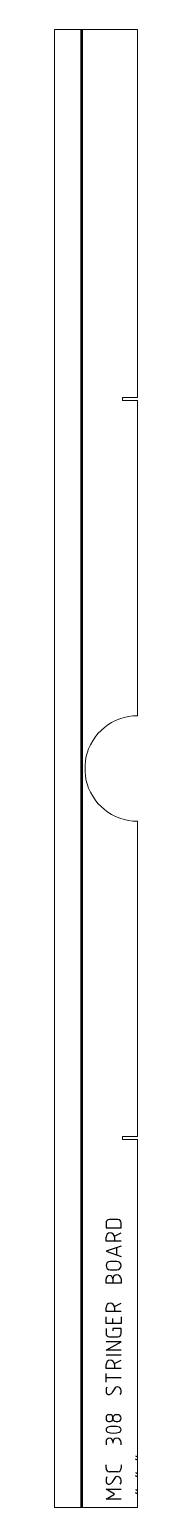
# Model space of a CAD drawing. Header units: millimetres. Extents: x 0 to 55, y 0 to 980.
import ezdxf

# ---------------------------------------------------------------- set-up
doc = ezdxf.new("R2010")
doc.units = ezdxf.units.MM
for name, color, linetype, lineweight in [('IV_BEND', 250, 'Continuous', 50), ('IV_MARK_SURFACE', 2, 'Continuous', 25), ('IV_OUTER_PROFILE', 7, 'Continuous', 5)]:
    doc.layers.add(name, color=color, linetype=linetype, lineweight=lineweight)

msp = doc.modelspace()

# ---------------------------------------------------------------- linework, layer by layer
at = {"layer": 'IV_BEND'}
msp.add_line((18.1, 0), (18.1, 980), dxfattribs=at)
at = {"layer": 'IV_MARK_SURFACE'}
for p, q in [((34.26, 188.72), (34.26, 185.39)), ((42.04, 190.94), (36.48, 190.94)), ((44.26, 185.39), (44.26, 188.72)), ((34.26, 185.39), (44.26, 185.39)), ((34.26, 176.5), (34.26, 179.27)), ((39.81, 176.5), (34.26, 176.5)), ((39.81, 179.83), (44.26, 182.05)), ((39.81, 179.27), (39.81, 176.5)), ((44.26, 176.5), (39.81, 176.5)), ((44.26, 173.16), (34.26, 169.83)), ((34.26, 169.83), (44.26, 166.5)), ((41.48, 167.61), (41.48, 172.05)), ((41.48, 163.16), (37.04, 163.16)), ((37.04, 157.61), (41.48, 157.61)), ((34.26, 148.72), (34.26, 151.5)), ((38.7, 148.72), (34.26, 148.72)), ((38.7, 151.5), (38.7, 148.72)), ((44.26, 148.72), (38.7, 148.72)), ((44.26, 151.5), (44.26, 148.72)), ((34.26, 129.83), (34.26, 132.61)), ((39.81, 129.83), (34.26, 129.83)), ((39.81, 133.16), (44.26, 135.39)), ((39.81, 132.61), (39.81, 129.83)), ((44.26, 129.83), (39.81, 129.83)), ((34.26, 122.05), (34.26, 126.5)), ((38.7, 122.05), (34.26, 122.05)), ((34.26, 118.72), (34.26, 115.39)), ((38.7, 122.05), (38.7, 125.39)), ((44.26, 122.05), (38.7, 122.05)), ((44.26, 118.72), (38.7, 118.72)), ((38.7, 118.72), (38.7, 117.05)), ((44.26, 126.5), (44.26, 122.05)), ((44.26, 115.39), (44.26, 118.72)), ((34.26, 104.27), (44.26, 109.83)), ((44.26, 109.83), (34.26, 109.83)), ((36.48, 113.16), (42.04, 113.16)), ((44.26, 104.27), (34.26, 104.27)), ((44.26, 100.94), (34.26, 100.94)), ((34.26, 92.05), (34.26, 94.83)), ((39.81, 92.05), (34.26, 92.05)), ((34.26, 85.94), (34.26, 88.72)), ((39.81, 95.39), (44.26, 97.61)), ((39.81, 94.83), (39.81, 92.05)), ((44.26, 92.05), (39.81, 92.05)), ((44.26, 85.94), (34.26, 85.94)), ((34.26, 83.16), (34.26, 85.94)), ((39.81, 78.72), (38.15, 75.94)), ((34.26, 59.83), (34.26, 58.72)), ((37.04, 61.5), (35.92, 61.5)), ((38.7, 59.27), (38.7, 59.83)), ((38.7, 58.72), (38.7, 59.27)), ((42.04, 61.5), (40.92, 61.5)), ((35.92, 57.05), (37.04, 57.05)), ((40.92, 57.05), (42.04, 57.05)), ((34.26, 43.72), (34.26, 41.5)), ((38.7, 43.16), (38.7, 42.61)), ((44.26, 41.5), (44.26, 43.16)), ((53.82, 34.21), (55.2, 33.52)), ((55.2, 31.3), (53.82, 31.99)), ((34.26, 25.94), (34.26, 28.16)), ((42.04, 23.72), (36.48, 23.72)), ((44.26, 28.16), (44.26, 25.94)), ((53.82, 23.1), (55.2, 22.41)), ((55.2, 20.19), (53.82, 20.88)), ((39.81, 8.72), (34.26, 12.05)), ((34.26, 12.05), (44.26, 12.05)), ((39.81, 19.27), (38.15, 16.5)), ((53.82, 11.99), (55.2, 11.3)), ((34.26, 5.39), (39.81, 8.72)), ((44.26, 5.39), (34.26, 5.39)), ((55.2, 9.08), (53.82, 9.77))]:
    msp.add_line(p, q, dxfattribs=at)
for centre, radius, start, end in [((36.48, 188.72), 2.22, 90, 180), ((42.04, 188.72), 2.22, 0, 90), ((37.04, 179.27), 2.78, 0, 180), ((37.04, 160.39), 2.78, 90, 270), ((41.48, 160.39), 2.78, 270, 90), ((36.48, 151.5), 2.22, 360, 180), ((41.48, 151.5), 2.78, 360, 180), ((37.04, 132.61), 2.78, 360, 180), ((36.48, 115.39), 2.22, 180, 270), ((42.04, 115.39), 2.22, 270, 0), ((37.04, 94.83), 2.78, 360, 180), ((38.94, 77.61), 4.69, 151.71531, 208.28469), ((41.87, 77.51), 2.39, 2.36847, 149.55905), ((36.25, 77.07), 2.21, 229.62628, 329.29837), ((40.59, 76.9), 3.74, 326.41745, 10.96269), ((35.92, 59.83), 1.67, 90, 180), ((37.04, 59.83), 1.67, 0, 90), ((40.92, 59.27), 2.22, 90, 180), ((40.92, 59.27), 2.22, 180, 270), ((42.04, 59.27), 2.22, 270, 90), ((36.06, 51.5), 1.8, 112.4119, 247.5881), ((35.92, 58.72), 1.67, 180, 270), ((39.26, 39.72), 13.99, 73.86614, 106.13386), ((39.26, 63.27), 13.99, 253.86614, 286.13386), ((37.04, 58.72), 1.67, 270, 0), ((42.44, 51.5), 1.81, 293.03732, 66.96268), ((36.48, 43.72), 2.22, 360, 180), ((41.48, 43.16), 2.78, 360, 180), ((38.94, 18.16), 4.69, 151.71531, 208.28469), ((36.48, 25.94), 2.22, 180, 270), ((41.87, 18.07), 2.39, 2.36847, 149.55905), ((42.04, 25.94), 2.22, 270, 0), ((36.25, 17.63), 2.21, 229.62628, 329.29837), ((40.59, 17.45), 3.74, 326.41745, 10.96269)]:
    msp.add_arc(centre, radius, start, end, dxfattribs=at)
at = {"layer": 'IV_OUTER_PROFILE'}
for p, q in [((55.2, 980), (0, 980)), ((0, 980), (0, 0)), ((55.2, 980), (55.2, 736.05)), ((45.2, 736.05), (55.2, 736.05)), ((45.2, 733.95), (45.2, 736.05)), ((55.2, 733.95), (45.2, 733.95)), ((55.2, 733.95), (55.2, 525)), ((55.2, 455), (55.2, 246.05)), ((45.2, 246.05), (55.2, 246.05)), ((45.2, 243.95), (45.2, 246.05)), ((55.2, 243.95), (45.2, 243.95)), ((55.2, 243.95), (55.2, 33.52)), ((55.2, 33.52), (55.2, 31.3)), ((55.2, 31.3), (55.2, 22.41)), ((55.2, 22.41), (55.2, 20.19)), ((55.2, 20.19), (55.2, 11.3)), ((55.2, 11.3), (55.2, 9.08)), ((55.2, 0), (0, 0)), ((55.2, 9.08), (55.2, 0))]:
    msp.add_line(p, q, dxfattribs=at)
for centre, radius, start, end in [((55.2, 490), 35, 90, 168.11736), ((66.98, 489.95), 46.6, 177.95999, 179.28716), ((64.47, 489.99), 44.1, 179.30075, 180.68489), ((65.73, 489.98), 45.36, 176.54555, 177.9403), ((66.85, 489.9), 46.47, 175.15068, 176.53316), ((66.87, 489.9), 46.5, 173.75452, 175.14947), ((65.85, 490.02), 45.47, 172.33234, 173.76418), ((63.89, 490.3), 43.49, 170.85898, 172.35316), ((64.26, 489.99), 43.88, 180.68396, 182.0876), ((67.22, 490.08), 46.85, 182.07309, 183.42225), ((65.75, 490.02), 45.38, 183.44711, 184.86292), ((66.71, 490.09), 46.34, 184.85399, 186.25365), ((66.6, 490.08), 46.22, 186.25574, 187.66422), ((65.45, 489.94), 45.07, 187.67723, 189.11905), ((55.2, 490), 35, 191.88264, 270)]:
    msp.add_arc(centre, radius, start, end, dxfattribs=at)

doc.saveas('drawing.dxf')
